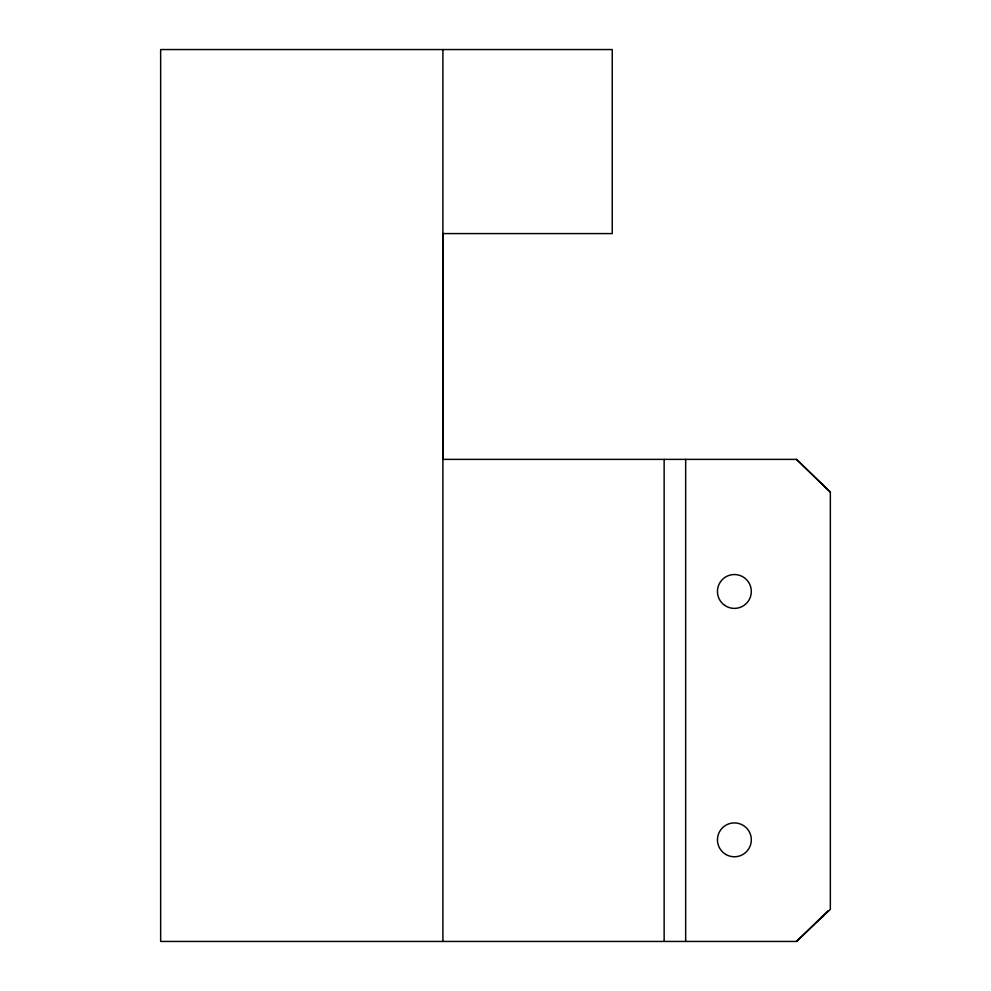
<?xml version="1.0" encoding="UTF-8"?>
<svg xmlns="http://www.w3.org/2000/svg" width="991" height="991" viewBox="0 0 991 991"><rect width="100%" height="100%" fill="white"/><g stroke="black" fill="none" stroke-linecap="round" stroke-linejoin="round"><path stroke-width="1.49" d="M796.479 941.45L830.347 909.366L830.347 492.093L796.479 459.378L442.903 459.378L442.903 233.579L612.252 233.579L612.252 49.55L160.653 49.55L160.653 941.45L796.479 941.45L828.166 910.692M796.479 459.378L830.347 492.155M685.661 459.378L685.661 941.45M664.143 459.378L664.143 941.45M442.903 49.55L442.903 941.45M724.755 605.39A16.934 16.934 0 0 0 751.265 592.841A16.934 16.934 0 0 0 727.134 576.155A16.934 16.934 0 0 0 724.755 605.39M725.92 854.502A16.934 16.934 0 0 0 751.327 839.835A16.934 16.934 0 0 0 725.92 825.181A16.934 16.934 0 0 0 725.92 854.502"/></g></svg>
